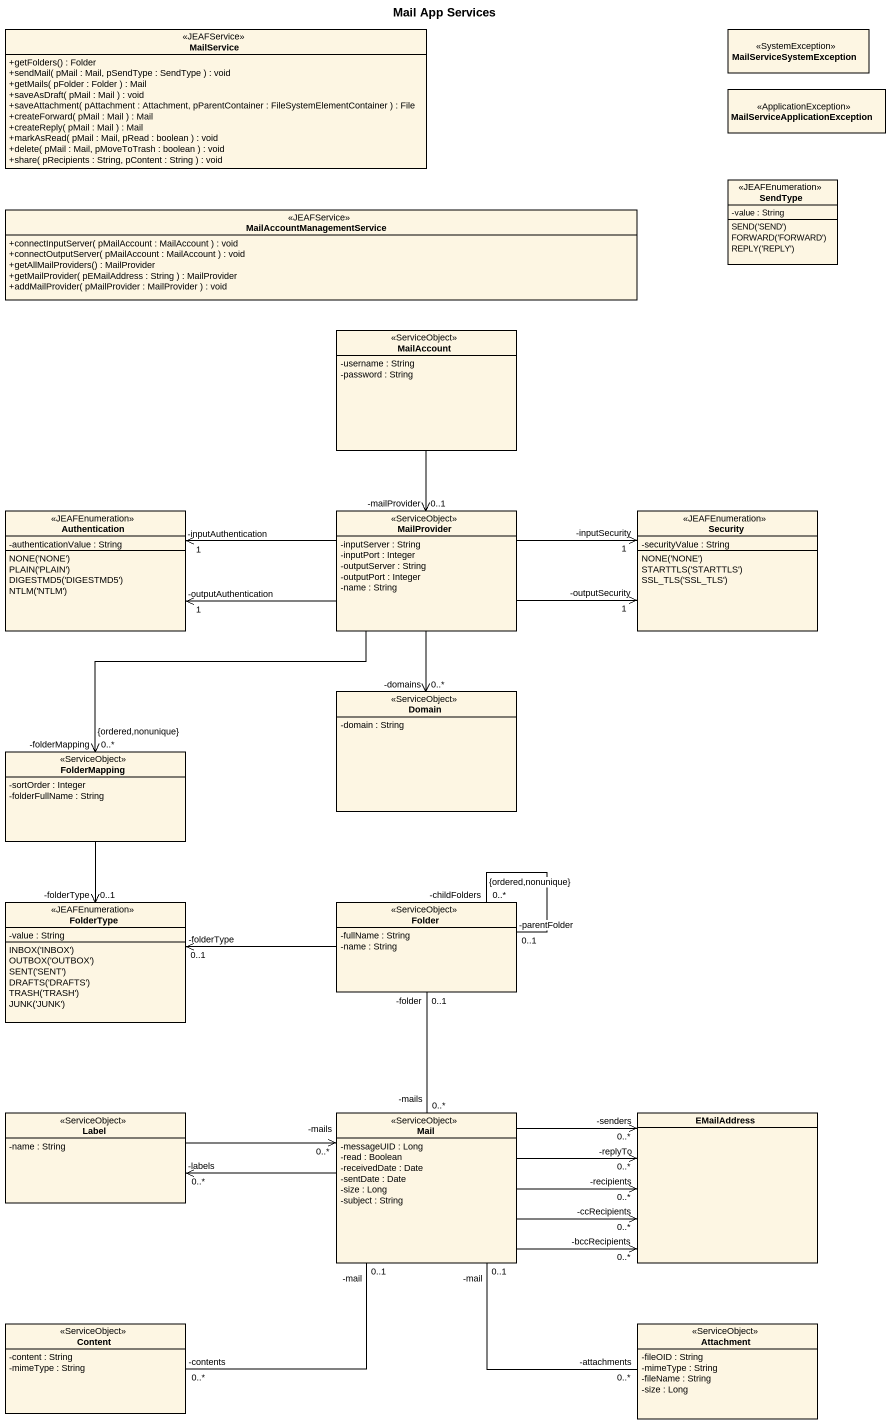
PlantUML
@startuml
title Mail App Services
hide circle
hide empty members
skinparam classAttributeIconSize 0
interface MailService <<JEAFService>> {
  +getFolders() : Folder
  +sendMail( pMail : Mail, pSendType : SendType ) : void
  +getMails( pFolder : Folder ) : Mail
  +saveAsDraft( pMail : Mail ) : void
  +saveAttachment( pAttachment : Attachment, pParentContainer : FileSystemElementContainer ) : File
  +createForward( pMail : Mail ) : Mail
  +createReply( pMail : Mail ) : Mail
  +markAsRead( pMail : Mail, pRead : boolean ) : void
  +delete( pMail : Mail, pMoveToTrash : boolean ) : void
  +share( pRecipients : String, pContent : String ) : void
}
class MailServiceSystemException <<SystemException>>
class "MailServiceApplicationException" as MailServiceApplicationExcept <<ApplicationException>>
enum SendType <<JEAFEnumeration>> {
  -value : String
  {field} SEND('SEND')
  {field} FORWARD('FORWARD')
  {field} REPLY('REPLY')
}
interface MailAccountManagementService <<JEAFService>> {
  +connectInputServer( pMailAccount : MailAccount ) : void
  +connectOutputServer( pMailAccount : MailAccount ) : void
  +getAllMailProviders() : MailProvider
  +getMailProvider( pEMailAddress : String ) : MailProvider
  +addMailProvider( pMailProvider : MailProvider ) : void
}
class MailAccount <<ServiceObject>> {
  -username : String
  -password : String
}
enum Authentication <<JEAFEnumeration>> {
  -authenticationValue : String
  {field} NONE('NONE')
  {field} PLAIN('PLAIN')
  {field} DIGESTMD5('DIGESTMD5')
  {field} NTLM('NTLM')
}
class MailProvider <<ServiceObject>> {
  -inputServer : String
  -inputPort : Integer
  -outputServer : String
  -outputPort : Integer
  -name : String
}
enum Security <<JEAFEnumeration>> {
  -securityValue : String
  {field} NONE('NONE')
  {field} STARTTLS('STARTTLS')
  {field} SSL_TLS('SSL_TLS')
}
class Domain <<ServiceObject>> {
  -domain : String
}
class FolderMapping <<ServiceObject>> {
  -sortOrder : Integer
  -folderFullName : String
}
enum FolderType <<JEAFEnumeration>> {
  -value : String
  {field} INBOX('INBOX')
  {field} OUTBOX('OUTBOX')
  {field} SENT('SENT')
  {field} DRAFTS('DRAFTS')
  {field} TRASH('TRASH')
  {field} JUNK('JUNK')
}
class "Folder" as Folder_ <<ServiceObject>> {
  -fullName : String
  -name : String
}
class "Label" as Label_ <<ServiceObject>> {
  -name : String
}
class Mail <<ServiceObject>> {
  -messageUID : Long
  -read : Boolean
  -receivedDate : Date
  -sentDate : Date
  -size : Long
  -subject : String
}
class EMailAddress
class Content <<ServiceObject>> {
  -content : String
  -mimeType : String
}
class Attachment <<ServiceObject>> {
  -fileOID : String
  -mimeType : String
  -fileName : String
  -size : Long
}
MailAccount --> "-mailProvider\n0..1" MailProvider
MailProvider -left-> "-inputAuthentication\n1" Authentication
MailProvider -left-> "-outputAuthentication\n1" Authentication
MailProvider -right-> "-inputSecurity\n1" Security
MailProvider -right-> "-outputSecurity\n1" Security
MailProvider --> "-domains\n0..*" Domain
FolderMapping "-folderMapping\n0..*\n{ordered,nonunique}" <-up- MailProvider
FolderMapping --> "-folderType\n0..1" FolderType
Folder_ -left-> "-folderType\n0..1" FolderType
Folder_ "-childFolders\n0..*\n{ordered,nonunique}" -- "-parentFolder\n0..1" Folder_
Folder_ "-folder\n0..1" -- "-mails\n0..*" Mail
Label_ -right-> "-mails\n0..*" Mail
Mail -left-> "-labels\n0..*" Label_
Mail -right-> "-ccRecipients\n0..*" EMailAddress
Mail -right-> "-recipients\n0..*" EMailAddress
Mail -right-> "-senders\n0..*" EMailAddress
Mail -right-> "-bccRecipients\n0..*" EMailAddress
Mail -right-> "-replyTo\n0..*" EMailAddress
Mail "-mail\n0..1" -left- "-contents\n0..*" Content
Mail "-mail\n0..1" -- "-attachments\n0..*" Attachment
@enduml
